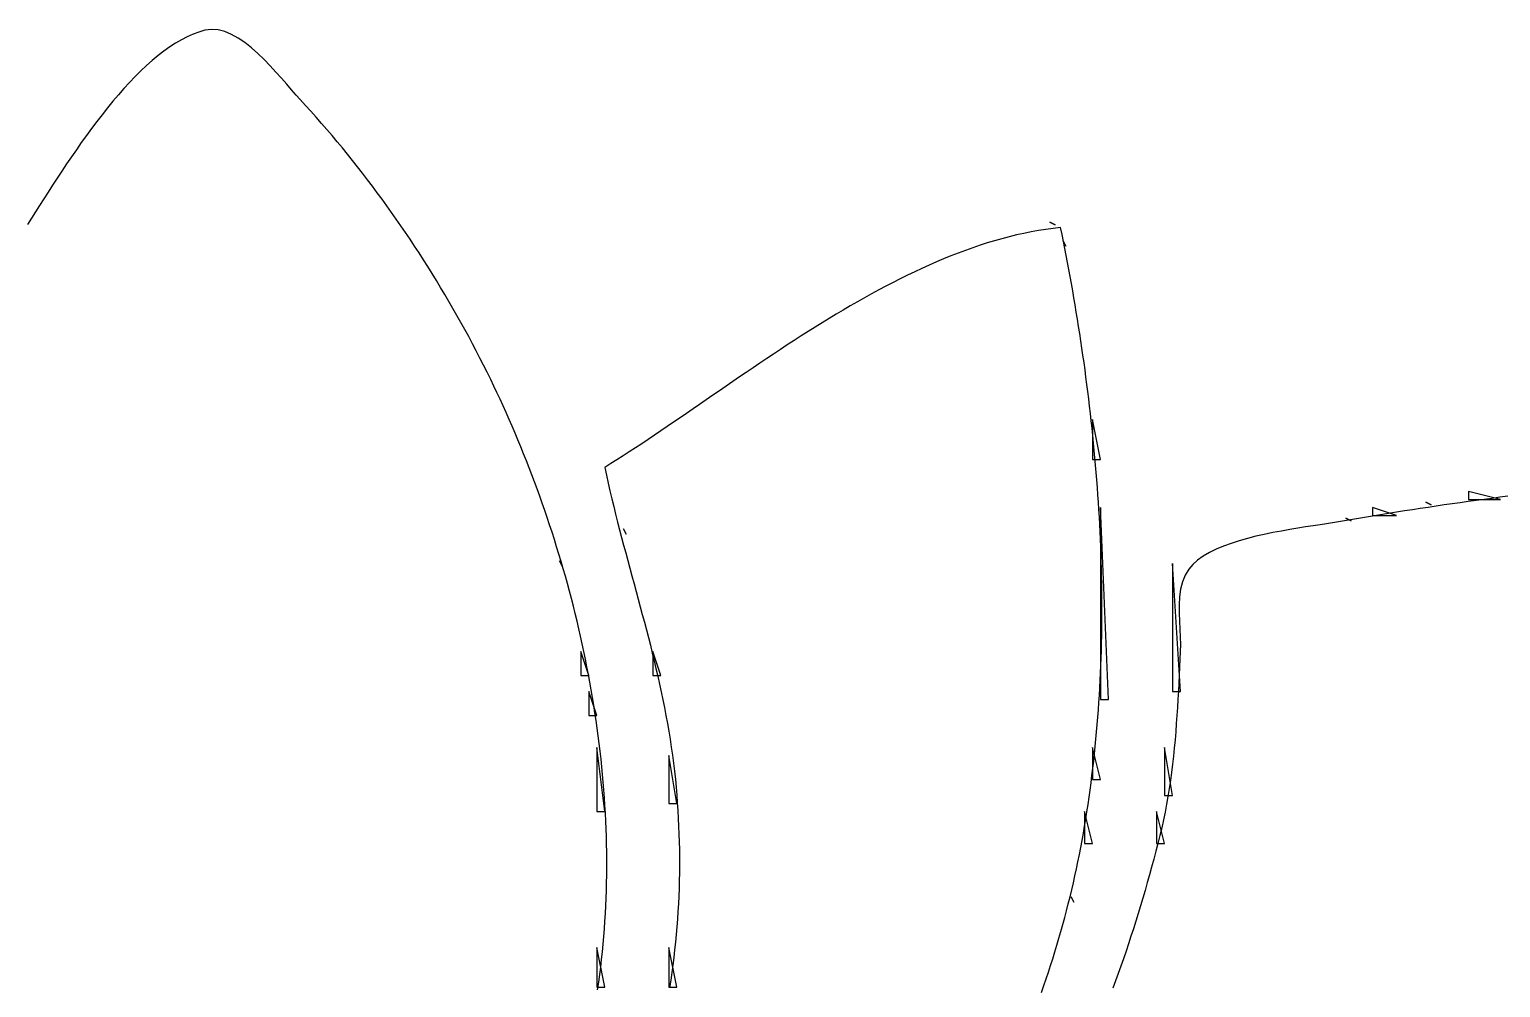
# Model space of a CAD drawing. Header units: millimetres. Extents: x 56222 to 3066687, y -650199 to -121287.
# Drawn here: x 140539.314 to 140542.596, y -185756.149 to -185754.012 of the extents above; entities that cross this region are included whole.
import ezdxf

# ---------------------------------------------------------------- set-up
doc = ezdxf.new("R2010")
doc.units = ezdxf.units.MM
doc.header["$MEASUREMENT"] = 0
doc.layers.add('$TD_AUDIT_GENERATED_(A0BDF17)', color=32, linetype='Continuous', lineweight=30)

msp = doc.modelspace()

# ---------------------------------------------------------------- linework, layer by layer
at = {"layer": '$TD_AUDIT_GENERATED_(A0BDF17)', "linetype": 'Continuous', "lineweight": 25, "ltscale": 2}
for p, q in [((140539.6664, -185754.0281), (140539.6533, -185754.0348)), ((140539.6795, -185754.0223), (140539.6664, -185754.0281)), ((140539.6926, -185754.0175), (140539.6795, -185754.0223)), ((140539.7057, -185754.0137), (140539.6926, -185754.0175)), ((140539.7204, -185754.0117), (140539.7057, -185754.0137)), ((140539.7353, -185754.0128), (140539.7204, -185754.0117)), ((140539.7503, -185754.0166), (140539.7353, -185754.0128)), ((140539.7654, -185754.0228), (140539.7503, -185754.0166)), ((140539.7803, -185754.0311), (140539.7654, -185754.0228)), ((140539.6143, -185754.0602), (140539.6014, -185754.0702)), ((140539.6273, -185754.0509), (140539.6143, -185754.0602)), ((140539.6403, -185754.0425), (140539.6273, -185754.0509)), ((140539.6533, -185754.0348), (140539.6403, -185754.0425)), ((140539.7952, -185754.0411), (140539.7803, -185754.0311)), ((140539.8098, -185754.0527), (140539.7952, -185754.0411)), ((140539.8241, -185754.0653), (140539.8098, -185754.0527)), ((140539.5757, -185754.0923), (140539.563, -185754.1043)), ((140539.5885, -185754.0809), (140539.5757, -185754.0923)), ((140539.6014, -185754.0702), (140539.5885, -185754.0809)), ((140539.838, -185754.0787), (140539.8241, -185754.0653)), ((140539.8515, -185754.0927), (140539.838, -185754.0787)), ((140539.8644, -185754.1067), (140539.8515, -185754.0927)), ((140539.5503, -185754.1169), (140539.5377, -185754.13)), ((140539.563, -185754.1043), (140539.5503, -185754.1169)), ((140539.8768, -185754.1206), (140539.8644, -185754.1067)), ((140539.8884, -185754.134), (140539.8768, -185754.1206)), ((140539.5129, -185754.1576), (140539.5007, -185754.172)), ((140539.5253, -185754.1436), (140539.5129, -185754.1576)), ((140539.5377, -185754.13), (140539.5253, -185754.1436)), ((140539.8992, -185754.1467), (140539.8884, -185754.134)), ((140539.9092, -185754.1581), (140539.8992, -185754.1467)), ((140539.9182, -185754.1681), (140539.9092, -185754.1581)), ((140539.4886, -185754.1868), (140539.4766, -185754.2019)), ((140539.5007, -185754.172), (140539.4886, -185754.1868)), ((140539.9303, -185754.1812), (140539.9182, -185754.1681)), ((140539.9423, -185754.1944), (140539.9303, -185754.1812)), ((140539.4648, -185754.2172), (140539.4531, -185754.2327)), ((140539.4766, -185754.2019), (140539.4648, -185754.2172)), ((140539.9542, -185754.2078), (140539.9423, -185754.1944)), ((140539.9661, -185754.2212), (140539.9542, -185754.2078)), ((140539.9778, -185754.2348), (140539.9661, -185754.2212)), ((140539.4416, -185754.2484), (140539.4302, -185754.2642)), ((140539.4531, -185754.2327), (140539.4416, -185754.2484)), ((140539.9895, -185754.2485), (140539.9778, -185754.2348)), ((140540.0011, -185754.2622), (140539.9895, -185754.2485)), ((140539.4191, -185754.2801), (140539.4081, -185754.296)), ((140539.4302, -185754.2642), (140539.4191, -185754.2801)), ((140540.0126, -185754.2761), (140540.0011, -185754.2622)), ((140540.024, -185754.2901), (140540.0126, -185754.2761)), ((140540.0353, -185754.3042), (140540.024, -185754.2901)), ((140539.3973, -185754.3119), (140539.3867, -185754.3277)), ((140539.4081, -185754.296), (140539.3973, -185754.3119)), ((140540.0465, -185754.3183), (140540.0353, -185754.3042)), ((140540.0577, -185754.3326), (140540.0465, -185754.3183)), ((140539.3763, -185754.3434), (140539.3662, -185754.359)), ((140539.3867, -185754.3277), (140539.3763, -185754.3434)), ((140540.0687, -185754.347), (140540.0577, -185754.3326)), ((140540.0797, -185754.3614), (140540.0687, -185754.347)), ((140539.3563, -185754.3744), (140539.3466, -185754.3895)), ((140539.3662, -185754.359), (140539.3563, -185754.3744)), ((140540.0905, -185754.3759), (140540.0797, -185754.3614)), ((140540.1013, -185754.3906), (140540.0905, -185754.3759)), ((140539.328, -185754.4188), (140539.319, -185754.4329)), ((140539.3371, -185754.4043), (140539.328, -185754.4188)), ((140539.3466, -185754.3895), (140539.3371, -185754.4043)), ((140540.1119, -185754.4053), (140540.1013, -185754.3906)), ((140540.1225, -185754.42), (140540.1119, -185754.4053)), ((140540.1329, -185754.4349), (140540.1225, -185754.42)), ((140539.319, -185754.4329), (140539.3104, -185754.4466)), ((140540.1433, -185754.4498), (140540.1329, -185754.4349)), ((140540.1535, -185754.4648), (140540.1433, -185754.4498)), ((140541.591, -185754.4417), (140541.6029, -185754.4477)), ((140541.6029, -185754.4477), (140541.591, -185754.4417)), ((140541.6148, -185754.4536), (140541.5985, -185754.4555)), ((140541.618, -185754.4691), (140541.6148, -185754.4536)), ((140540.1637, -185754.4799), (140540.1535, -185754.4648)), ((140540.1737, -185754.495), (140540.1637, -185754.4799)), ((140541.4677, -185754.4831), (140541.4514, -185754.4881)), ((140541.484, -185754.4785), (140541.4677, -185754.4831)), ((140541.5003, -185754.4742), (140541.484, -185754.4785)), ((140541.5167, -185754.4702), (140541.5003, -185754.4742)), ((140541.533, -185754.4666), (140541.5167, -185754.4702)), ((140541.5494, -185754.4633), (140541.533, -185754.4666)), ((140541.5657, -185754.4603), (140541.5494, -185754.4633)), ((140541.5821, -185754.4577), (140541.5657, -185754.4603)), ((140541.5985, -185754.4555), (140541.5821, -185754.4577)), ((140541.6211, -185754.4846), (140541.618, -185754.4691)), ((140541.6208, -185754.4833), (140541.6267, -185754.4952)), ((140541.6267, -185754.4952), (140541.6208, -185754.4833)), ((140541.6242, -185754.5002), (140541.6211, -185754.4846)), ((140540.1837, -185754.5103), (140540.1737, -185754.495)), ((140540.1935, -185754.5255), (140540.1837, -185754.5103)), ((140541.3701, -185754.517), (140541.3539, -185754.5236)), ((140541.3863, -185754.5107), (140541.3701, -185754.517)), ((140541.4026, -185754.5046), (140541.3863, -185754.5107)), ((140541.4188, -185754.4988), (140541.4026, -185754.5046)), ((140541.4351, -185754.4933), (140541.4188, -185754.4988)), ((140541.4514, -185754.4881), (140541.4351, -185754.4933)), ((140541.6273, -185754.5158), (140541.6242, -185754.5002)), ((140541.6303, -185754.5315), (140541.6273, -185754.5158)), ((140540.2032, -185754.5409), (140540.1935, -185754.5255)), ((140540.2129, -185754.5563), (140540.2032, -185754.5409)), ((140541.2894, -185754.5523), (140541.2733, -185754.56)), ((140541.3055, -185754.5448), (140541.2894, -185754.5523)), ((140541.3216, -185754.5375), (140541.3055, -185754.5448)), ((140541.3377, -185754.5304), (140541.3216, -185754.5375)), ((140541.3539, -185754.5236), (140541.3377, -185754.5304)), ((140541.6332, -185754.5472), (140541.6303, -185754.5315)), ((140541.6361, -185754.563), (140541.6332, -185754.5472)), ((140540.2224, -185754.5717), (140540.2129, -185754.5563)), ((140540.2318, -185754.5872), (140540.2224, -185754.5717)), ((140541.2252, -185754.5844), (140541.2092, -185754.5929)), ((140541.2412, -185754.5761), (140541.2252, -185754.5844)), ((140541.2572, -185754.568), (140541.2412, -185754.5761)), ((140541.2733, -185754.56), (140541.2572, -185754.568)), ((140541.639, -185754.5787), (140541.6361, -185754.563)), ((140541.6418, -185754.5946), (140541.639, -185754.5787)), ((140540.241, -185754.6028), (140540.2318, -185754.5872)), ((140540.2502, -185754.6184), (140540.241, -185754.6028)), ((140540.2593, -185754.634), (140540.2502, -185754.6184)), ((140541.1774, -185754.6104), (140541.1616, -185754.6193)), ((140541.1933, -185754.6016), (140541.1774, -185754.6104)), ((140541.2092, -185754.5929), (140541.1933, -185754.6016)), ((140541.6445, -185754.6104), (140541.6418, -185754.5946)), ((140541.6472, -185754.6264), (140541.6445, -185754.6104)), ((140540.2682, -185754.6497), (140540.2593, -185754.634)), ((140540.2771, -185754.6654), (140540.2682, -185754.6497)), ((140541.1142, -185754.6471), (140541.0985, -185754.6566)), ((140541.13, -185754.6377), (140541.1142, -185754.6471)), ((140541.1457, -185754.6285), (140541.13, -185754.6377)), ((140541.1616, -185754.6193), (140541.1457, -185754.6285)), ((140541.6499, -185754.6423), (140541.6472, -185754.6264)), ((140541.6525, -185754.6583), (140541.6499, -185754.6423)), ((140540.2858, -185754.6812), (140540.2771, -185754.6654)), ((140540.2944, -185754.697), (140540.2858, -185754.6812)), ((140541.0672, -185754.6759), (140541.0516, -185754.6857)), ((140541.0828, -185754.6662), (140541.0672, -185754.6759)), ((140541.0985, -185754.6566), (140541.0828, -185754.6662)), ((140541.6551, -185754.6743), (140541.6525, -185754.6583)), ((140541.6576, -185754.6903), (140541.6551, -185754.6743)), ((140540.3028, -185754.7129), (140540.2944, -185754.697)), ((140540.3112, -185754.7288), (140540.3028, -185754.7129)), ((140541.0052, -185754.7156), (140540.9898, -185754.7257)), ((140541.0206, -185754.7056), (140541.0052, -185754.7156)), ((140541.0361, -185754.6956), (140541.0206, -185754.7056)), ((140541.0516, -185754.6857), (140541.0361, -185754.6956)), ((140541.66, -185754.7064), (140541.6576, -185754.6903)), ((140541.6625, -185754.7225), (140541.66, -185754.7064)), ((140540.3194, -185754.7447), (140540.3112, -185754.7288)), ((140540.3275, -185754.7606), (140540.3194, -185754.7447)), ((140540.9592, -185754.746), (140540.944, -185754.7562)), ((140540.9745, -185754.7358), (140540.9592, -185754.746)), ((140540.9898, -185754.7257), (140540.9745, -185754.7358)), ((140541.6648, -185754.7387), (140541.6625, -185754.7225)), ((140541.6671, -185754.7548), (140541.6648, -185754.7387)), ((140540.3355, -185754.7766), (140540.3275, -185754.7606)), ((140540.3434, -185754.7926), (140540.3355, -185754.7766)), ((140540.9137, -185754.7767), (140540.8986, -185754.787)), ((140540.9288, -185754.7664), (140540.9137, -185754.7767)), ((140540.944, -185754.7562), (140540.9288, -185754.7664)), ((140541.6693, -185754.771), (140541.6671, -185754.7548)), ((140541.6715, -185754.7873), (140541.6693, -185754.771)), ((140540.3505, -185754.8072), (140540.3434, -185754.7926)), ((140540.3575, -185754.8219), (140540.3505, -185754.8072)), ((140540.8687, -185754.8075), (140540.8538, -185754.8177)), ((140540.8836, -185754.7972), (140540.8687, -185754.8075)), ((140540.8986, -185754.787), (140540.8836, -185754.7972)), ((140541.6736, -185754.8035), (140541.6715, -185754.7873)), ((140541.6757, -185754.8198), (140541.6736, -185754.8035)), ((140540.3644, -185754.8367), (140540.3575, -185754.8219)), ((140540.3712, -185754.8516), (140540.3644, -185754.8367)), ((140540.8095, -185754.8482), (140540.7949, -185754.8582)), ((140540.8242, -185754.838), (140540.8095, -185754.8482)), ((140540.839, -185754.8279), (140540.8242, -185754.838)), ((140540.8538, -185754.8177), (140540.839, -185754.8279)), ((140541.6777, -185754.8361), (140541.6757, -185754.8198)), ((140541.6797, -185754.8524), (140541.6777, -185754.8361)), ((140540.378, -185754.8666), (140540.3712, -185754.8516)), ((140540.3847, -185754.8817), (140540.378, -185754.8666)), ((140540.7659, -185754.8782), (140540.7514, -185754.888)), ((140540.7803, -185754.8682), (140540.7659, -185754.8782)), ((140540.7949, -185754.8582), (140540.7803, -185754.8682)), ((140541.6816, -185754.8688), (140541.6797, -185754.8524)), ((140541.6834, -185754.8851), (140541.6816, -185754.8688)), ((140540.3913, -185754.8968), (140540.3847, -185754.8817)), ((140540.3978, -185754.9121), (140540.3913, -185754.8968)), ((140540.4043, -185754.9274), (140540.3978, -185754.9121)), ((140540.7228, -185754.9075), (140540.7086, -185754.9171)), ((140540.7371, -185754.8978), (140540.7228, -185754.9075)), ((140540.7514, -185754.888), (140540.7371, -185754.8978)), ((140541.6851, -185754.9015), (140541.6834, -185754.8851)), ((140541.6869, -185754.9179), (140541.6851, -185754.9015)), ((140541.6862, -185754.8818), (140541.6862, -185754.971)), ((140541.704, -185754.971), (140541.6862, -185754.8818)), ((140540.4106, -185754.9428), (140540.4043, -185754.9274)), ((140540.4169, -185754.9582), (140540.4106, -185754.9428)), ((140540.6665, -185754.9451), (140540.6526, -185754.9541)), ((140540.6804, -185754.9359), (140540.6665, -185754.9451)), ((140540.6945, -185754.9265), (140540.6804, -185754.9359)), ((140540.7086, -185754.9171), (140540.6945, -185754.9265)), ((140541.6885, -185754.9344), (140541.6869, -185754.9179)), ((140541.6901, -185754.9508), (140541.6885, -185754.9344)), ((140540.4231, -185754.9738), (140540.4169, -185754.9582)), ((140540.4293, -185754.9894), (140540.4231, -185754.9738)), ((140540.625, -185754.9718), (140540.6114, -185754.9804)), ((140540.6388, -185754.9631), (140540.625, -185754.9718)), ((140540.6526, -185754.9541), (140540.6388, -185754.9631)), ((140541.6862, -185754.971), (140541.704, -185754.971)), ((140541.6916, -185754.9673), (140541.6901, -185754.9508)), ((140541.693, -185754.9838), (140541.6916, -185754.9673)), ((140540.4353, -185755.0051), (140540.4293, -185754.9894)), ((140540.4412, -185755.0208), (140540.4353, -185755.0051)), ((140540.6114, -185754.9804), (140540.5978, -185754.9889)), ((140540.5978, -185754.9889), (140540.6016, -185755.0064)), ((140540.6016, -185755.0064), (140540.6055, -185755.0238)), ((140541.6944, -185755.0002), (140541.693, -185754.9838)), ((140541.6957, -185755.0167), (140541.6944, -185755.0002)), ((140540.4471, -185755.0367), (140540.4412, -185755.0208)), ((140540.4529, -185755.0526), (140540.4471, -185755.0367)), ((140540.6055, -185755.0238), (140540.6096, -185755.0413)), ((140540.6096, -185755.0413), (140540.6137, -185755.0586)), ((140541.697, -185755.0333), (140541.6957, -185755.0167)), ((140541.6981, -185755.0498), (140541.697, -185755.0333)), ((140542.5248, -185755.0424), (140542.5248, -185755.0602)), ((140542.5962, -185755.0602), (140542.5248, -185755.0424)), ((140540.4585, -185755.0686), (140540.4529, -185755.0526)), ((140540.4641, -185755.0846), (140540.4585, -185755.0686)), ((140540.6137, -185755.0586), (140540.6179, -185755.076)), ((140540.6179, -185755.076), (140540.6222, -185755.0933)), ((140541.6993, -185755.0663), (140541.6981, -185755.0498)), ((140541.7003, -185755.0829), (140541.6993, -185755.0663)), ((140541.704, -185755.0781), (140541.704, -185755.5063)), ((140541.7219, -185755.5063), (140541.704, -185755.0781)), ((140542.3107, -185755.0781), (140542.3107, -185755.0959)), ((140542.3642, -185755.0959), (140542.3107, -185755.0781)), ((140542.4351, -185755.0779), (140542.4173, -185755.0805)), ((140542.4296, -185755.0662), (140542.4415, -185755.0721)), ((140542.4415, -185755.0721), (140542.4296, -185755.0662)), ((140542.4529, -185755.0752), (140542.4351, -185755.0779)), ((140542.4707, -185755.0726), (140542.4529, -185755.0752)), ((140542.4885, -185755.0701), (140542.4707, -185755.0726)), ((140542.5062, -185755.0675), (140542.4885, -185755.0701)), ((140542.524, -185755.065), (140542.5062, -185755.0675)), ((140542.5418, -185755.0626), (140542.524, -185755.065)), ((140542.5248, -185755.0602), (140542.5962, -185755.0602)), ((140542.5596, -185755.0602), (140542.5418, -185755.0626)), ((140542.5774, -185755.0578), (140542.5596, -185755.0602)), ((140542.5951, -185755.0554), (140542.5774, -185755.0578)), ((140542.6129, -185755.0531), (140542.5951, -185755.0554)), ((140540.4696, -185755.1007), (140540.4641, -185755.0846)), ((140540.475, -185755.1168), (140540.4696, -185755.1007)), ((140540.6222, -185755.0933), (140540.6266, -185755.1106)), ((140540.6266, -185755.1106), (140540.6311, -185755.1278)), ((140541.7013, -185755.0994), (140541.7003, -185755.0829)), ((140541.7022, -185755.116), (140541.7013, -185755.0994)), ((140542.2393, -185755.1093), (140542.2215, -185755.1123)), ((140542.2571, -185755.1062), (140542.2393, -185755.1093)), ((140542.2512, -185755.1019), (140542.2631, -185755.1078)), ((140542.2631, -185755.1078), (140542.2512, -185755.1019)), ((140542.275, -185755.1032), (140542.2571, -185755.1062)), ((140542.2928, -185755.1003), (140542.275, -185755.1032)), ((140542.3106, -185755.0973), (140542.2928, -185755.1003)), ((140542.3284, -185755.0944), (140542.3106, -185755.0973)), ((140542.3107, -185755.0959), (140542.3642, -185755.0959)), ((140542.3462, -185755.0916), (140542.3284, -185755.0944)), ((140542.364, -185755.0888), (140542.3462, -185755.0916)), ((140542.3818, -185755.086), (140542.364, -185755.0888)), ((140542.3996, -185755.0832), (140542.3818, -185755.086)), ((140542.4173, -185755.0805), (140542.3996, -185755.0832)), ((140540.4803, -185755.1331), (140540.475, -185755.1168)), ((140540.4855, -185755.1493), (140540.4803, -185755.1331)), ((140540.6311, -185755.1278), (140540.6356, -185755.1451)), ((140540.6394, -185755.1257), (140540.6454, -185755.1376)), ((140540.6454, -185755.1376), (140540.6394, -185755.1257)), ((140541.703, -185755.1326), (140541.7022, -185755.116)), ((140541.7037, -185755.1491), (140541.703, -185755.1326)), ((140542.0503, -185755.1425), (140542.0315, -185755.1473)), ((140542.0693, -185755.1382), (140542.0503, -185755.1425)), ((140542.0884, -185755.1343), (140542.0693, -185755.1382)), ((140542.1073, -185755.1307), (140542.0884, -185755.1343)), ((140542.1259, -185755.1275), (140542.1073, -185755.1307)), ((140542.144, -185755.1245), (140542.1259, -185755.1275)), ((140542.1615, -185755.1217), (140542.144, -185755.1245)), ((140542.1782, -185755.1192), (140542.1615, -185755.1217)), ((140542.1938, -185755.1168), (140542.1782, -185755.1192)), ((140542.2083, -185755.1145), (140542.1938, -185755.1168)), ((140542.2215, -185755.1123), (140542.2083, -185755.1145)), ((140540.4906, -185755.1657), (140540.4855, -185755.1493)), ((140540.4956, -185755.1821), (140540.4906, -185755.1657)), ((140540.6356, -185755.1451), (140540.6401, -185755.1623)), ((140540.6401, -185755.1623), (140540.6447, -185755.1795)), ((140541.7044, -185755.1657), (140541.7037, -185755.1491)), ((140541.705, -185755.1823), (140541.7044, -185755.1657)), ((140541.962, -185755.1713), (140541.9469, -185755.1788)), ((140541.9782, -185755.1645), (140541.962, -185755.1713)), ((140541.9953, -185755.1582), (140541.9782, -185755.1645)), ((140542.0131, -185755.1525), (140541.9953, -185755.1582)), ((140542.0315, -185755.1473), (140542.0131, -185755.1525)), ((140540.5006, -185755.1985), (140540.4956, -185755.1821)), ((140540.4967, -185755.197), (140540.5027, -185755.2089)), ((140540.5027, -185755.2089), (140540.4967, -185755.197)), ((140540.5054, -185755.215), (140540.5006, -185755.1985)), ((140540.6447, -185755.1795), (140540.6493, -185755.1967)), ((140540.6493, -185755.1967), (140540.6539, -185755.2138)), ((140541.7055, -185755.1989), (140541.705, -185755.1823)), ((140541.706, -185755.2155), (140541.7055, -185755.1989)), ((140541.8646, -185755.203), (140541.8646, -185755.4885)), ((140541.8825, -185755.4885), (140541.8646, -185755.203)), ((140541.9098, -185755.2052), (140541.9008, -185755.2155)), ((140541.9206, -185755.1957), (140541.9098, -185755.2052)), ((140541.933, -185755.1869), (140541.9206, -185755.1957)), ((140541.9469, -185755.1788), (140541.933, -185755.1869)), ((140540.5101, -185755.2315), (140540.5054, -185755.215)), ((140540.5147, -185755.2481), (140540.5101, -185755.2315)), ((140540.6539, -185755.2138), (140540.6586, -185755.231)), ((140540.6586, -185755.231), (140540.6632, -185755.2482)), ((140541.7064, -185755.2321), (140541.706, -185755.2155)), ((140541.7067, -185755.2486), (140541.7064, -185755.2321)), ((140541.8926, -185755.2289), (140541.8867, -185755.244)), ((140541.9008, -185755.2155), (140541.8926, -185755.2289)), ((140540.5192, -185755.2648), (140540.5147, -185755.2481)), ((140540.5236, -185755.2814), (140540.5192, -185755.2648)), ((140540.6632, -185755.2482), (140540.6679, -185755.2653)), ((140540.6679, -185755.2653), (140540.6725, -185755.2825)), ((140541.7069, -185755.2652), (140541.7067, -185755.2486)), ((140541.707, -185755.2818), (140541.7069, -185755.2652)), ((140541.8827, -185755.2602), (140541.8804, -185755.2775)), ((140541.8867, -185755.244), (140541.8827, -185755.2602)), ((140540.5279, -185755.2982), (140540.5236, -185755.2814)), ((140540.532, -185755.3149), (140540.5279, -185755.2982)), ((140540.6725, -185755.2825), (140540.6771, -185755.2996)), ((140540.6771, -185755.2996), (140540.6817, -185755.3168)), ((140541.7071, -185755.2984), (140541.707, -185755.2818)), ((140541.7071, -185755.3149), (140541.7071, -185755.2984)), ((140541.8793, -185755.2954), (140541.8792, -185755.3136)), ((140541.8804, -185755.2775), (140541.8793, -185755.2954)), ((140540.5361, -185755.3317), (140540.532, -185755.3149)), ((140540.5401, -185755.3486), (140540.5361, -185755.3317)), ((140540.6817, -185755.3168), (140540.6863, -185755.334)), ((140540.6863, -185755.334), (140540.6908, -185755.3512)), ((140541.7068, -185755.3481), (140541.707, -185755.3315)), ((140541.707, -185755.3315), (140541.7071, -185755.3149)), ((140541.8792, -185755.3136), (140541.8798, -185755.3319)), ((140541.8798, -185755.3319), (140541.8806, -185755.3499)), ((140540.5439, -185755.3655), (140540.5401, -185755.3486)), ((140540.5477, -185755.3824), (140540.5439, -185755.3655)), ((140540.6908, -185755.3512), (140540.6952, -185755.3684)), ((140540.6952, -185755.3684), (140540.6996, -185755.3856)), ((140541.7062, -185755.3812), (140541.7066, -185755.3646)), ((140541.7066, -185755.3646), (140541.7068, -185755.3481)), ((140541.8806, -185755.3499), (140541.8815, -185755.3673)), ((140541.8815, -185755.3673), (140541.882, -185755.3839)), ((140540.5443, -185755.3993), (140540.5443, -185755.4528)), ((140540.5621, -185755.4528), (140540.5443, -185755.3993)), ((140540.5513, -185755.3993), (140540.5477, -185755.3824)), ((140540.5548, -185755.4163), (140540.5513, -185755.3993)), ((140540.6996, -185755.3856), (140540.7039, -185755.4029)), ((140540.7039, -185755.4029), (140540.7081, -185755.4202)), ((140540.7049, -185755.3993), (140540.7049, -185755.4528)), ((140540.7227, -185755.4528), (140540.7049, -185755.3993)), ((140541.7053, -185755.4142), (140541.7058, -185755.3977)), ((140541.7058, -185755.3977), (140541.7062, -185755.3812)), ((140541.8818, -185755.3993), (140541.881, -185755.4168)), ((140541.882, -185755.3839), (140541.8818, -185755.3993)), ((140540.5582, -185755.4334), (140540.5548, -185755.4163)), ((140540.5615, -185755.4504), (140540.5582, -185755.4334)), ((140540.7081, -185755.4202), (140540.7122, -185755.4375)), ((140540.7122, -185755.4375), (140540.7162, -185755.4548)), ((140541.704, -185755.4472), (140541.7047, -185755.4307)), ((140541.7047, -185755.4307), (140541.7053, -185755.4142)), ((140541.8802, -185755.4345), (140541.8794, -185755.4522)), ((140541.881, -185755.4168), (140541.8802, -185755.4345)), ((140540.5443, -185755.4528), (140540.5621, -185755.4528)), ((140540.5647, -185755.4675), (140540.5615, -185755.4504)), ((140540.5677, -185755.4846), (140540.5647, -185755.4675)), ((140540.7049, -185755.4528), (140540.7227, -185755.4528)), ((140540.7162, -185755.4548), (140540.7201, -185755.4722)), ((140540.7201, -185755.4722), (140540.7239, -185755.4896)), ((140541.7023, -185755.4802), (140541.7032, -185755.4637)), ((140541.7032, -185755.4637), (140541.704, -185755.4472)), ((140541.8785, -185755.4701), (140541.8776, -185755.4881)), ((140541.8794, -185755.4522), (140541.8785, -185755.4701)), ((140540.5621, -185755.4885), (140540.5621, -185755.542)), ((140540.58, -185755.542), (140540.5621, -185755.4885)), ((140540.5706, -185755.5017), (140540.5677, -185755.4846)), ((140540.5734, -185755.5188), (140540.5706, -185755.5017)), ((140540.7239, -185755.4896), (140540.7276, -185755.5071)), ((140541.7004, -185755.5131), (140541.7014, -185755.4966)), ((140541.7014, -185755.4966), (140541.7023, -185755.4802)), ((140541.8646, -185755.4885), (140541.8825, -185755.4885)), ((140541.8776, -185755.4881), (140541.8766, -185755.5061)), ((140540.5761, -185755.536), (140540.5734, -185755.5188)), ((140540.5787, -185755.5532), (140540.5761, -185755.536)), ((140540.7276, -185755.5071), (140540.7311, -185755.5246)), ((140540.7311, -185755.5246), (140540.7345, -185755.5422)), ((140541.698, -185755.5459), (140541.6992, -185755.5295)), ((140541.6992, -185755.5295), (140541.7004, -185755.5131)), ((140541.704, -185755.5063), (140541.7219, -185755.5063)), ((140541.8755, -185755.5242), (140541.8743, -185755.5423)), ((140541.8766, -185755.5061), (140541.8755, -185755.5242)), ((140540.5621, -185755.542), (140540.58, -185755.542)), ((140540.5811, -185755.5704), (140540.5787, -185755.5532)), ((140540.5834, -185755.5876), (140540.5811, -185755.5704)), ((140540.7345, -185755.5422), (140540.7377, -185755.5598)), ((140540.7377, -185755.5598), (140540.7408, -185755.5774)), ((140541.6953, -185755.5786), (140541.6967, -185755.5622)), ((140541.6967, -185755.5622), (140541.698, -185755.5459)), ((140541.873, -185755.5604), (140541.8716, -185755.5786)), ((140541.8743, -185755.5423), (140541.873, -185755.5604)), ((140540.5856, -185755.6048), (140540.5834, -185755.5876)), ((140540.7408, -185755.5774), (140540.7437, -185755.5952)), ((140540.7437, -185755.5952), (140540.7464, -185755.6129)), ((140541.6922, -185755.6112), (140541.6938, -185755.5949)), ((140541.6938, -185755.5949), (140541.6953, -185755.5786)), ((140541.8701, -185755.5967), (140541.8684, -185755.6149)), ((140541.8716, -185755.5786), (140541.8701, -185755.5967)), ((140540.58, -185755.6134), (140540.58, -185755.7561)), ((140540.5978, -185755.7561), (140540.58, -185755.6134)), ((140540.5877, -185755.6221), (140540.5856, -185755.6048)), ((140540.5896, -185755.6393), (140540.5877, -185755.6221)), ((140540.7406, -185755.6312), (140540.7406, -185755.7383)), ((140540.7584, -185755.7383), (140540.7406, -185755.6312)), ((140540.7464, -185755.6129), (140540.749, -185755.6308)), ((140540.749, -185755.6308), (140540.7513, -185755.6487)), ((140541.6862, -185755.6134), (140541.6862, -185755.6847)), ((140541.704, -185755.6847), (140541.6862, -185755.6134)), ((140541.6888, -185755.6438), (140541.6905, -185755.6275)), ((140541.6905, -185755.6275), (140541.6922, -185755.6112)), ((140541.8468, -185755.6134), (140541.8468, -185755.7204)), ((140541.8646, -185755.7204), (140541.8468, -185755.6134)), ((140541.8665, -185755.633), (140541.8645, -185755.6511)), ((140541.8684, -185755.6149), (140541.8665, -185755.633)), ((140540.5914, -185755.6566), (140540.5896, -185755.6393)), ((140540.5931, -185755.6739), (140540.5914, -185755.6566)), ((140540.7513, -185755.6487), (140540.7534, -185755.6667)), ((140540.7534, -185755.6667), (140540.7554, -185755.6847)), ((140541.6849, -185755.6762), (140541.6869, -185755.66)), ((140541.6869, -185755.66), (140541.6888, -185755.6438)), ((140541.8623, -185755.6691), (140541.8599, -185755.687)), ((140541.8645, -185755.6511), (140541.8623, -185755.6691)), ((140540.5946, -185755.6911), (140540.5931, -185755.6739)), ((140540.596, -185755.7084), (140540.5946, -185755.6911)), ((140540.7554, -185755.6847), (140540.757, -185755.7022)), ((140541.6807, -185755.7086), (140541.6828, -185755.6924)), ((140541.6828, -185755.6924), (140541.6849, -185755.6762)), ((140541.6862, -185755.6847), (140541.704, -185755.6847)), ((140541.8599, -185755.687), (140541.8573, -185755.7049)), ((140540.5973, -185755.7257), (140540.596, -185755.7084)), ((140540.5984, -185755.743), (140540.5973, -185755.7257)), ((140540.757, -185755.7022), (140540.7585, -185755.7196)), ((140540.7585, -185755.7196), (140540.7598, -185755.737)), ((140541.6761, -185755.7408), (140541.6784, -185755.7247)), ((140541.6784, -185755.7247), (140541.6807, -185755.7086)), ((140541.8468, -185755.7204), (140541.8646, -185755.7204)), ((140541.8544, -185755.7227), (140541.8514, -185755.7403)), ((140541.8573, -185755.7049), (140541.8544, -185755.7227)), ((140540.58, -185755.7561), (140540.5978, -185755.7561)), ((140540.5994, -185755.7603), (140540.5984, -185755.743)), ((140540.6002, -185755.7776), (140540.5994, -185755.7603)), ((140540.7406, -185755.7383), (140540.7584, -185755.7383)), ((140540.7598, -185755.737), (140540.761, -185755.7544)), ((140540.761, -185755.7544), (140540.762, -185755.7718)), ((140541.6684, -185755.7561), (140541.6684, -185755.8275)), ((140541.6862, -185755.8275), (140541.6684, -185755.7561)), ((140541.671, -185755.7729), (140541.6736, -185755.7568)), ((140541.6736, -185755.7568), (140541.6761, -185755.7408)), ((140541.8289, -185755.7561), (140541.8289, -185755.8275)), ((140541.8468, -185755.8275), (140541.8289, -185755.7561)), ((140541.848, -185755.7579), (140541.8445, -185755.7753)), ((140541.8514, -185755.7403), (140541.848, -185755.7579)), ((140540.601, -185755.7949), (140540.6002, -185755.7776)), ((140540.6015, -185755.8121), (140540.601, -185755.7949)), ((140540.762, -185755.7718), (140540.7628, -185755.7892)), ((140540.7628, -185755.7892), (140540.7635, -185755.8066)), ((140541.6656, -185755.8048), (140541.6684, -185755.7889)), ((140541.6684, -185755.7889), (140541.671, -185755.7729)), ((140541.8406, -185755.7925), (140541.8364, -185755.8096)), ((140541.8445, -185755.7753), (140541.8406, -185755.7925)), ((140540.602, -185755.8294), (140540.6015, -185755.8121)), ((140540.6023, -185755.8467), (140540.602, -185755.8294)), ((140540.7635, -185755.8066), (140540.764, -185755.8239)), ((140540.764, -185755.8239), (140540.7643, -185755.8413)), ((140541.6597, -185755.8366), (140541.6627, -185755.8207)), ((140541.6627, -185755.8207), (140541.6656, -185755.8048)), ((140541.6684, -185755.8275), (140541.6862, -185755.8275)), ((140541.8319, -185755.8274), (140541.8273, -185755.8451)), ((140541.8289, -185755.8275), (140541.8468, -185755.8275)), ((140541.8364, -185755.8096), (140541.8319, -185755.8274)), ((140540.6024, -185755.8639), (140540.6023, -185755.8467)), ((140540.6024, -185755.8811), (140540.6024, -185755.8639)), ((140540.7643, -185755.8413), (140540.7645, -185755.8586)), ((140540.7645, -185755.8586), (140540.7645, -185755.8759)), ((140541.6535, -185755.8683), (140541.6567, -185755.8525)), ((140541.6567, -185755.8525), (140541.6597, -185755.8366)), ((140541.8227, -185755.8627), (140541.8179, -185755.8802)), ((140541.8273, -185755.8451), (140541.8227, -185755.8627)), ((140540.602, -185755.9156), (140540.6023, -185755.8984)), ((140540.6023, -185755.8984), (140540.6024, -185755.8811)), ((140540.7644, -185755.8932), (140540.764, -185755.9105)), ((140540.7645, -185755.8759), (140540.7644, -185755.8932)), ((140541.6468, -185755.8998), (140541.6502, -185755.884)), ((140541.6502, -185755.884), (140541.6535, -185755.8683)), ((140541.8131, -185755.8977), (140541.8082, -185755.9151)), ((140541.8179, -185755.8802), (140541.8131, -185755.8977)), ((140540.6015, -185755.9328), (140540.602, -185755.9156)), ((140540.7636, -185755.9278), (140540.7629, -185755.945)), ((140540.764, -185755.9105), (140540.7636, -185755.9278)), ((140541.6359, -185755.9467), (140541.6396, -185755.9311)), ((140541.6396, -185755.9311), (140541.6433, -185755.9154)), ((140541.6433, -185755.9154), (140541.6468, -185755.8998)), ((140541.8082, -185755.9151), (140541.8033, -185755.9324)), ((140540.6002, -185755.9671), (140540.601, -185755.9499)), ((140540.601, -185755.9499), (140540.6015, -185755.9328)), ((140540.7621, -185755.9622), (140540.7611, -185755.9794)), ((140540.7629, -185755.945), (140540.7621, -185755.9622)), ((140541.6281, -185755.9777), (140541.6321, -185755.9622)), ((140541.6321, -185755.9622), (140541.6359, -185755.9467)), ((140541.6386, -185755.9464), (140541.6446, -185755.9583)), ((140541.6446, -185755.9583), (140541.6386, -185755.9464)), ((140541.7982, -185755.9497), (140541.7931, -185755.9668)), ((140541.8033, -185755.9324), (140541.7982, -185755.9497)), ((140540.5983, -185756.0013), (140540.5993, -185755.9842)), ((140540.5993, -185755.9842), (140540.6002, -185755.9671)), ((140540.76, -185755.9966), (140540.7587, -185756.0137)), ((140540.7611, -185755.9794), (140540.76, -185755.9966)), ((140541.6199, -185756.0086), (140541.6241, -185755.9932)), ((140541.6241, -185755.9932), (140541.6281, -185755.9777)), ((140541.7879, -185755.9839), (140541.7827, -185756.001)), ((140541.7931, -185755.9668), (140541.7879, -185755.9839)), ((140540.5958, -185756.0355), (140540.5971, -185756.0184)), ((140540.5971, -185756.0184), (140540.5983, -185756.0013)), ((140540.7587, -185756.0137), (140540.7572, -185756.0308)), ((140541.6112, -185756.0393), (140541.6156, -185756.024)), ((140541.6156, -185756.024), (140541.6199, -185756.0086)), ((140541.7773, -185756.0179), (140541.7719, -185756.0348)), ((140541.7827, -185756.001), (140541.7773, -185756.0179)), ((140540.58, -185756.0594), (140540.58, -185756.1486)), ((140540.5978, -185756.1486), (140540.58, -185756.0594)), ((140540.5926, -185756.0695), (140540.5943, -185756.0525)), ((140540.5943, -185756.0525), (140540.5958, -185756.0355)), ((140540.7406, -185756.0594), (140540.7406, -185756.1486)), ((140540.7584, -185756.1486), (140540.7406, -185756.0594)), ((140540.7556, -185756.0479), (140540.7538, -185756.065)), ((140540.7572, -185756.0308), (140540.7556, -185756.0479)), ((140541.6021, -185756.0697), (140541.6067, -185756.0545)), ((140541.6067, -185756.0545), (140541.6112, -185756.0393)), ((140541.7664, -185756.0516), (140541.7608, -185756.0683)), ((140541.7719, -185756.0348), (140541.7664, -185756.0516)), ((140540.5888, -185756.1034), (140540.5908, -185756.0865)), ((140540.5908, -185756.0865), (140540.5926, -185756.0695)), ((140540.7518, -185756.082), (140540.7497, -185756.099)), ((140540.7538, -185756.065), (140540.7518, -185756.082)), ((140541.5925, -185756.1), (140541.5973, -185756.0849)), ((140541.5973, -185756.0849), (140541.6021, -185756.0697)), ((140541.7551, -185756.0849), (140541.7493, -185756.1015)), ((140541.7608, -185756.0683), (140541.7551, -185756.0849)), ((140540.5844, -185756.1372), (140540.5867, -185756.1203)), ((140540.5867, -185756.1203), (140540.5888, -185756.1034)), ((140540.7474, -185756.1159), (140540.745, -185756.1328)), ((140540.7497, -185756.099), (140540.7474, -185756.1159)), ((140541.5824, -185756.13), (140541.5875, -185756.115)), ((140541.5875, -185756.115), (140541.5925, -185756.1)), ((140541.7435, -185756.118), (140541.7375, -185756.1344)), ((140541.7493, -185756.1015), (140541.7435, -185756.118)), ((140540.58, -185756.1486), (140540.5978, -185756.1486)), ((140540.5819, -185756.154), (140540.5844, -185756.1372)), ((140540.7406, -185756.1486), (140540.7584, -185756.1486)), ((140540.745, -185756.1328), (140540.7424, -185756.1497)), ((140541.5719, -185756.1598), (140541.5772, -185756.1449)), ((140541.5772, -185756.1449), (140541.5824, -185756.13)), ((140541.7375, -185756.1344), (140541.7315, -185756.1507))]:
    msp.add_line(p, q, dxfattribs=at)

doc.saveas('drawing.dxf')
